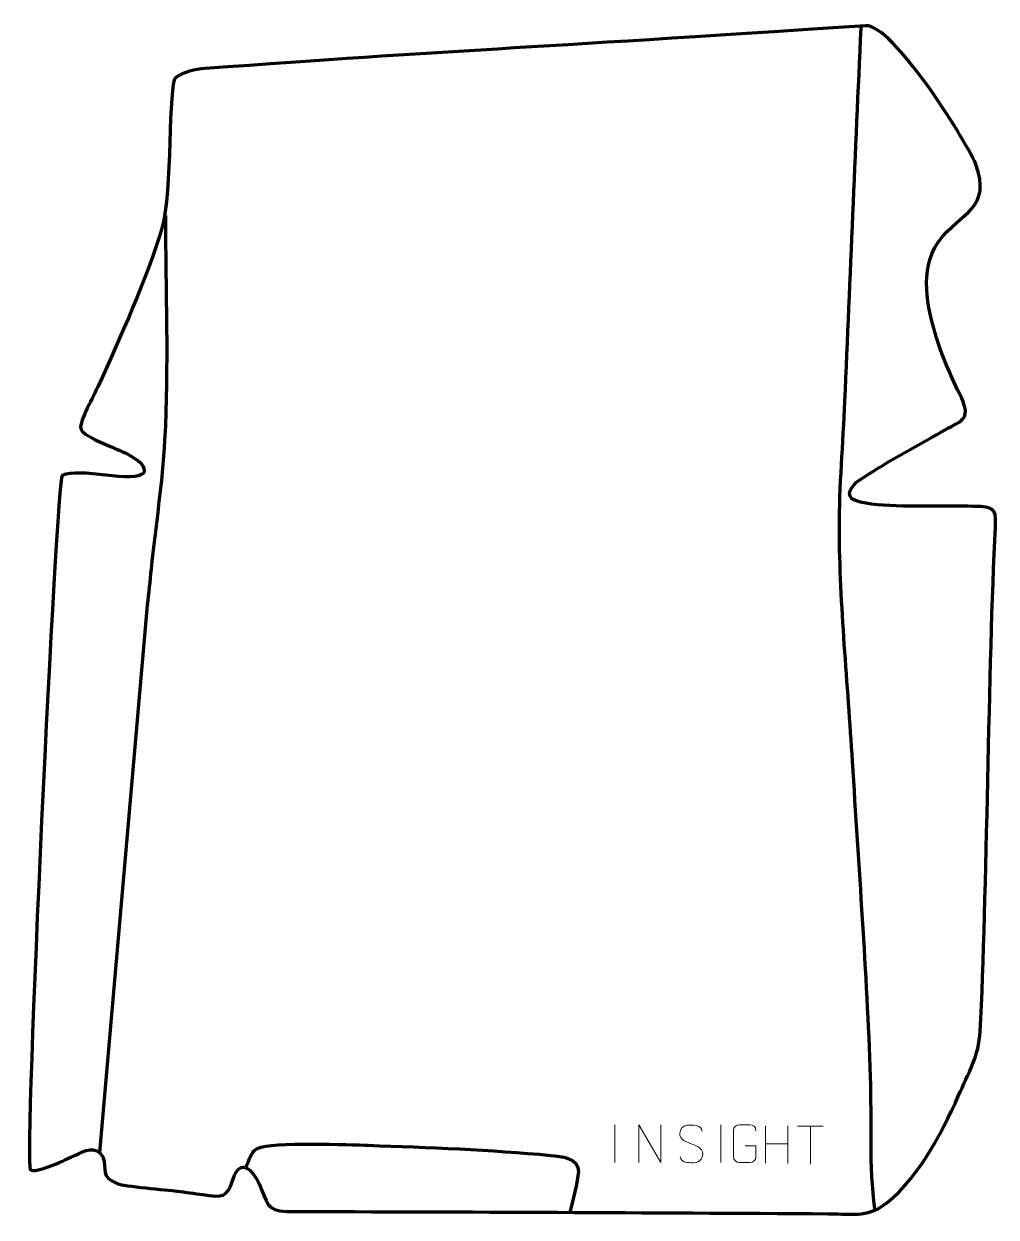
# Model space of a CAD drawing. Header units: millimetres. Extents: x -375 to 268, y -407 to 381.
import ezdxf

# ---------------------------------------------------------------- set-up
doc = ezdxf.new("R2010")
doc.units = ezdxf.units.MM
doc.header["$MEASUREMENT"] = 0
doc.layers.add('layer 2', color=7, linetype='Continuous')
doc.layers.add('layer 3', color=7, linetype='Continuous')

msp = doc.modelspace()

# ---------------------------------------------------------------- linework, layer by layer
at = {"layer": 'layer 2', "color": 142, "lineweight": 158}
for points, knots in [([(187.5476, -401.5596), (183.6465, -373.7521), (185.5942, -342.8144), (184.6581, -314.3997), (184.6581, -314.3997), (182.309, -245.0929), (176.86, -175.265), (172.7638, -105.9659), (172.7638, -105.9659), (169.6888, -55.3317), (164.2235, -2.5529), (164.0732, 47.9715), (164.0732, 47.9715), (163.9915, 75.4204), (166.5935, 104.1963), (167.7274, 131.8364), (167.7274, 131.8364), (171.1005, 214.0619), (174.8044, 296.2749), (178.3761, 378.492), (178.3761, 378.492), (178.3761, 378.492), (178.4264, 379.6513), (178.4264, 379.6513)], [0, 0, 0, 0, 0.14285714, 0.14285714, 0.14285714, 0.14285714, 0.28571429, 0.28571429, 0.28571429, 0.28571429, 0.42857143, 0.42857143, 0.42857143, 0.42857143, 0.57142857, 0.57142857, 0.57142857, 0.57142857, 0.71428571, 0.71428571, 0.71428571, 0.71428571, 1, 1, 1, 1]), ([(-281.0691, 254.5198), (-280.999, 205.6998), (-278.8322, 154.7327), (-281.547, 106.1766), (-281.547, 106.1766), (-283.1373, 77.7339), (-287.5358, 49.301), (-290.5114, 20.9576), (-290.5114, 20.9576), (-291.3361, 13.0223), (-292.161, 5.087), (-292.9857, -2.8483), (-292.9857, -2.8483), (-292.9857, -2.8483), (-324.5877, -364.4035), (-324.5877, -364.4035)], [0, 0, 0, 0, 0.2, 0.2, 0.2, 0.2, 0.4, 0.4, 0.4, 0.4, 0.6, 0.6, 0.6, 0.6, 1, 1, 1, 1]), ([(-227.9, -374.4116), (-226.7354, -371.5653), (-225.3398, -367.5646), (-223.8039, -365.0249), (-223.8039, -365.0249), (-222.8784, -363.4947), (-221.5248, -362.33), (-219.8742, -361.4507), (-219.8742, -361.4507), (-211.2958, -357.3534), (-158.2032, -359.247), (-147.1103, -359.61), (-147.1103, -359.61), (-107.4871, -360.924), (-66.1467, -362.5497), (-26.7221, -366.2438), (-26.7221, -366.2438), (-19.7168, -366.9002), (-7.7586, -367.9473), (-8.3041, -377.2388), (-8.3041, -377.2388), (-8.6494, -383.1199), (-12.4898, -397.2425), (-13.9748, -403.893)], [0, 0, 0, 0, 0.14285714, 0.14285714, 0.14285714, 0.14285714, 0.28571429, 0.28571429, 0.28571429, 0.28571429, 0.42857143, 0.42857143, 0.42857143, 0.42857143, 0.57142857, 0.57142857, 0.57142857, 0.57142857, 0.71428571, 0.71428571, 0.71428571, 0.71428571, 1, 1, 1, 1])]:
    msp.add_open_spline(points, degree=3, knots=knots, dxfattribs=at)
at = {"layer": 'layer 2', "color": 250, "lineweight": 9}
for points in [[(15.7759, -346.0553), (15.7759, -346.0553), (15.7759, -371.0294), (15.7759, -371.0294)], [(85.7759, -346.0553), (85.7759, -346.0553), (85.7759, -371.0294), (85.7759, -371.0294)], [(115.3462, -346.6603), (115.3462, -346.6603), (115.3462, -371.4378), (115.3462, -371.4378)], [(129.9895, -346.6603), (129.9895, -346.6603), (129.9895, -371.6138), (129.9895, -371.6138)], [(136.3993, -347.0891), (136.3993, -347.0891), (153.3865, -347.0891), (153.3865, -347.0891)], [(144.8931, -372.0191), (144.8931, -372.0191), (144.8931, -347.0656), (144.8931, -347.0656)], [(115.3462, -358.5426), (115.3462, -358.5426), (129.9895, -358.5422), (129.9895, -358.5422)]]:
    msp.add_open_spline(points, degree=3, dxfattribs=at)
for points, knots in [([(31.5511, -371.0154), (31.5511, -371.0154), (31.5511, -346.0619), (31.5511, -346.0619), (31.5511, -346.0619), (31.5511, -346.0619), (46.2059, -371.0154), (46.2059, -371.0154), (46.2059, -371.0154), (46.2059, -371.0154), (46.2059, -346.0619), (46.2059, -346.0619)], [0, 0, 0, 0, 0.25, 0.25, 0.25, 0.25, 0.5, 0.5, 0.5, 0.5, 1, 1, 1, 1]), ([(66.2059, -358.5386), (61.9576, -357.0682), (57.0495, -355.2724), (59.0546, -349.7521), (59.0546, -349.7521), (60.5581, -345.6122), (65.7717, -346.0007), (69.3753, -346.6018), (69.3753, -346.6018), (72.2359, -347.079), (73.1006, -348.2922), (73.4112, -350.3763)], [0, 0, 0, 0, 0.25, 0.25, 0.25, 0.25, 0.5, 0.5, 0.5, 0.5, 1, 1, 1, 1]), ([(101.8121, -360.033), (101.8121, -360.033), (108.9802, -360.033), (108.9802, -360.033), (108.9802, -360.033), (108.9802, -360.033), (108.9802, -367.2011), (108.9802, -367.2011), (108.9802, -367.2011), (108.8405, -369.5245), (107.1633, -371.0041), (105.0155, -371.0149), (105.0155, -371.0149), (102.6837, -371.0145), (100.3517, -371.0145), (98.0202, -371.0149), (98.0202, -371.0149), (96.0953, -371.1203), (94.1231, -369.2358), (94.1343, -367.2185), (94.1343, -367.2185), (94.1347, -361.4484), (94.1347, -355.6787), (94.1343, -349.9094), (94.1343, -349.9094), (94.1385, -347.7713), (95.8853, -346.0521), (98.0376, -346.0655), (98.0376, -346.0655), (100.3633, -346.0655), (102.6894, -346.0655), (105.0155, -346.0655), (105.0155, -346.0655), (106.9622, -346.0301), (108.9536, -347.5216), (108.9802, -349.9593)], [0, 0, 0, 0, 0.1, 0.1, 0.1, 0.1, 0.2, 0.2, 0.2, 0.2, 0.3, 0.3, 0.3, 0.3, 0.4, 0.4, 0.4, 0.4, 0.5, 0.5, 0.5, 0.5, 0.6, 0.6, 0.6, 0.6, 0.7, 0.7, 0.7, 0.7, 0.8, 0.8, 0.8, 0.8, 1, 1, 1, 1]), ([(66.2059, -358.5387), (70.2245, -360.1854), (75.254, -362.0737), (73.42, -367.434), (73.42, -367.434), (71.9602, -371.7004), (67.0494, -371.4437), (63.3233, -370.889), (63.3233, -370.889), (60.5733, -370.4792), (59.3524, -369.2657), (58.9744, -367.1535)], [0, 0, 0, 0, 0.25, 0.25, 0.25, 0.25, 0.5, 0.5, 0.5, 0.5, 1, 1, 1, 1])]:
    msp.add_open_spline(points, degree=3, knots=knots, dxfattribs=at)
at = {"layer": 'layer 2', "color": 142, "lineweight": 158}
msp.add_open_spline([(188.4524, -402.0967), (187.8322, -401.7029), (187.2125, -401.3086), (186.5929, -400.914)], degree=3, dxfattribs=at)
at = {"layer": 'layer 3', "color": 242, "lineweight": 158}
msp.add_open_spline([(181.2156, 379.8374), (199.3127, 381.0447), (246.4748, 305.7651), (254.0373, 288.7119), (254.0373, 288.7119), (264.9352, 258.3595), (244.8473, 257.6233), (229.2765, 236.9361), (229.2765, 236.9361), (216.8792, 217.8577), (221.9985, 194.1583), (228.1663, 173.7569), (228.1663, 173.7569), (232.9704, 158.7528), (237.9359, 148.3374), (244.6076, 134.2761), (244.6076, 134.2761), (251.4917, 118.884), (244.4058, 119.1399), (231.5322, 111.6355), (231.5322, 111.6355), (214.0845, 101.4648), (193.2678, 90.8358), (176.9115, 79.3556), (176.9115, 79.3556), (172.5679, 76.307), (166.7179, 69.0315), (174.8061, 66.1769), (174.8061, 66.1769), (183.2232, 63.2061), (194.3646, 62.8931), (205.9861, 62.5892), (205.9861, 62.5892), (223.8948, 62.1208), (243.217, 62.7646), (257.5898, 62.225), (257.5898, 62.225), (267.446, 61.855), (267.5879, 57.8601), (267.1138, 48.61), (267.1138, 48.61), (262.4314, -42.7404), (261.699, -195.154), (257.0553, -284.4485), (257.0553, -284.4485), (256.2316, -300.2867), (249.3617, -311.7883), (242.5737, -327.2174), (242.5737, -327.2174), (231.609, -352.1401), (214.1804, -385.1959), (191.0997, -400.665), (191.0997, -400.665), (180.7172, -407.0597), (168.4382, -404.8344), (156.5297, -404.7713), (156.5297, -404.7713), (37.4101, -404.1424), (-81.7476, -403.4192), (-200.867, -403.3951), (-200.867, -403.3951), (-214.8708, -402.7864), (-213.6147, -397.2372), (-219.0118, -385.4422), (-219.0118, -385.4422), (-223.2547, -376.1695), (-231.3439, -367.1376), (-236.2937, -381.7685), (-236.2937, -381.7685), (-240.7374, -394.9035), (-242.9853, -393.8826), (-256.341, -392.1776), (-256.341, -392.1776), (-262.0236, -391.4522), (-267.6808, -390.5368), (-273.3706, -389.8682), (-273.3706, -389.8682), (-279.5589, -389.2042), (-309.171, -386.5469), (-312.53, -385.095), (-312.53, -385.095), (-324.7218, -379.8252), (-319.3516, -376.2483), (-322.2941, -367.1777), (-322.2941, -367.1777), (-327.2519, -359.221), (-333.959, -363.1972), (-341.0368, -366.3753), (-341.0368, -366.3753), (-345.1511, -368.2228), (-367.3061, -379.1906), (-370.3254, -375.5167), (-370.3254, -375.5167), (-374.5251, -370.4066), (-353.0583, 80.5623), (-349.1568, 82.725), (-349.1568, 82.725), (-338.6644, 88.5413), (-300.6344, 77.0469), (-295.3956, 84.4923), (-295.3956, 84.4923), (-292.795, 92.1836), (-309.8279, 98.6735), (-315.1118, 100.9451), (-315.1118, 100.9451), (-319.8364, 102.9762), (-335.8624, 109.0904), (-337.0055, 113.8592), (-337.0055, 113.8592), (-338.053, 118.2292), (-328.0908, 136.0825), (-325.7274, 141.2925), (-325.7274, 141.2925), (-310.8866, 174.1905), (-293.317, 212.2731), (-283.1643, 246.6706), (-283.1643, 246.6706), (-276.6325, 268.8007), (-279.2467, 341.8143), (-274.3987, 345.4522), (-274.3987, 345.4522), (-269.0149, 349.4918), (-261.5189, 351.0204), (-255.0846, 351.4929), (-255.0846, 351.4929), (-89.3649, 363.67), (-50.554, 364.3722), (181.2156, 379.8374)], degree=3, knots=[0, 0, 0, 0, 0.03030303, 0.03030303, 0.03030303, 0.03030303, 0.06060606, 0.06060606, 0.06060606, 0.06060606, 0.09090909, 0.09090909, 0.09090909, 0.09090909, 0.12121212, 0.12121212, 0.12121212, 0.12121212, 0.15151515, 0.15151515, 0.15151515, 0.15151515, 0.18181818, 0.18181818, 0.18181818, 0.18181818, 0.21212121, 0.21212121, 0.21212121, 0.21212121, 0.24242424, 0.24242424, 0.24242424, 0.24242424, 0.27272727, 0.27272727, 0.27272727, 0.27272727, 0.3030303, 0.3030303, 0.3030303, 0.3030303, 0.33333333, 0.33333333, 0.33333333, 0.33333333, 0.36363636, 0.36363636, 0.36363636, 0.36363636, 0.39393939, 0.39393939, 0.39393939, 0.39393939, 0.42424242, 0.42424242, 0.42424242, 0.42424242, 0.45454545, 0.45454545, 0.45454545, 0.45454545, 0.48484848, 0.48484848, 0.48484848, 0.48484848, 0.51515152, 0.51515152, 0.51515152, 0.51515152, 0.54545455, 0.54545455, 0.54545455, 0.54545455, 0.57575758, 0.57575758, 0.57575758, 0.57575758, 0.60606061, 0.60606061, 0.60606061, 0.60606061, 0.63636364, 0.63636364, 0.63636364, 0.63636364, 0.66666667, 0.66666667, 0.66666667, 0.66666667, 0.6969697, 0.6969697, 0.6969697, 0.6969697, 0.72727273, 0.72727273, 0.72727273, 0.72727273, 0.75757576, 0.75757576, 0.75757576, 0.75757576, 0.78787879, 0.78787879, 0.78787879, 0.78787879, 0.81818182, 0.81818182, 0.81818182, 0.81818182, 0.84848485, 0.84848485, 0.84848485, 0.84848485, 0.87878788, 0.87878788, 0.87878788, 0.87878788, 0.90909091, 0.90909091, 0.90909091, 0.90909091, 0.93939394, 0.93939394, 0.93939394, 0.93939394, 1, 1, 1, 1], dxfattribs=at)

doc.saveas('drawing.dxf')
